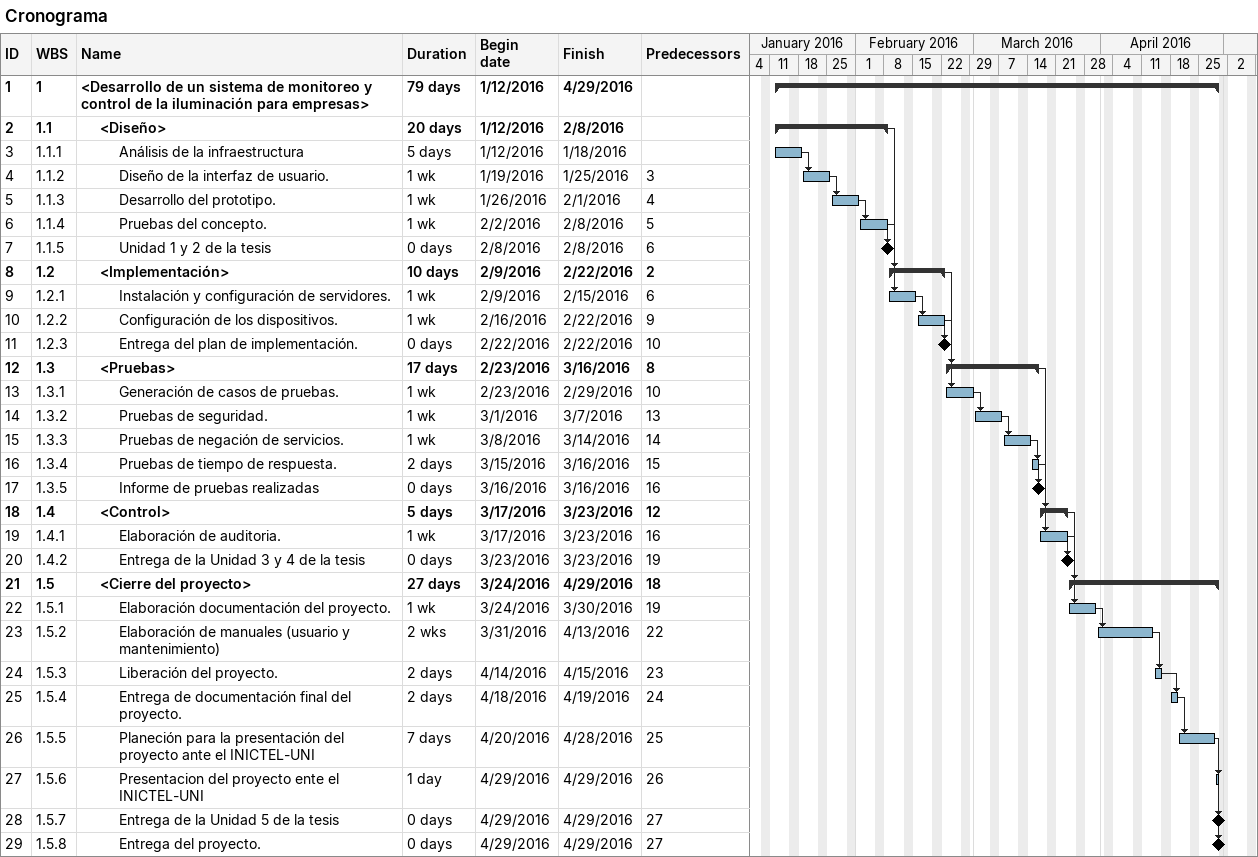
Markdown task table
Cronograma

| ID | WBS | Task | Duration | Start | Finish | Predecessors |
|---|---|---|---|---|---|---|
| 1 | 1 | **<Desarrollo de un sistema de monitoreo y control de la iluminación para empresas>** | 79d | 2016-01-12 | 2016-04-29 |  |
| 2 | 1.1 | **<Diseño>** | 20d | 2016-01-12 | 2016-02-08 |  |
| 3 | 1.1.1 | Análisis de la infraestructura | 5d | 2016-01-12 | 2016-01-18 |  |
| 4 | 1.1.2 | Diseño de la interfaz de usuario. | 1w | 2016-01-19 | 2016-01-25 | 3 |
| 5 | 1.1.3 | Desarrollo del prototipo. | 1w | 2016-01-26 | 2016-02-01 | 4 |
| 6 | 1.1.4 | Pruebas del concepto. | 1w | 2016-02-02 | 2016-02-08 | 5 |
| 7 | 1.1.5 | Unidad 1 y 2 de la tesis | 0d | 2016-02-08 | 2016-02-08 | 6 |
| 8 | 1.2 | **<Implementación>** | 10d | 2016-02-09 | 2016-02-22 | 2 |
| 9 | 1.2.1 | Instalación y configuración de servidores. | 1w | 2016-02-09 | 2016-02-15 | 6 |
| 10 | 1.2.2 | Configuración de los dispositivos. | 1w | 2016-02-16 | 2016-02-22 | 9 |
| 11 | 1.2.3 | Entrega del plan de implementación. | 0d | 2016-02-22 | 2016-02-22 | 10 |
| 12 | 1.3 | **<Pruebas>** | 17d | 2016-02-23 | 2016-03-16 | 8 |
| 13 | 1.3.1 | Generación de casos de pruebas. | 1w | 2016-02-23 | 2016-02-29 | 10 |
| 14 | 1.3.2 | Pruebas de seguridad. | 1w | 2016-03-01 | 2016-03-07 | 13 |
| 15 | 1.3.3 | Pruebas de negación de servicios. | 1w | 2016-03-08 | 2016-03-14 | 14 |
| 16 | 1.3.4 | Pruebas de tiempo de respuesta. | 2d | 2016-03-15 | 2016-03-16 | 15 |
| 17 | 1.3.5 | Informe de pruebas realizadas | 0d | 2016-03-16 | 2016-03-16 | 16 |
| 18 | 1.4 | **<Control>** | 5d | 2016-03-17 | 2016-03-23 | 12 |
| 19 | 1.4.1 | Elaboración de auditoria. | 1w | 2016-03-17 | 2016-03-23 | 16 |
| 20 | 1.4.2 | Entrega de la Unidad 3 y 4 de la tesis | 0d | 2016-03-23 | 2016-03-23 | 19 |
| 21 | 1.5 | **<Cierre del proyecto>** | 27d | 2016-03-24 | 2016-04-29 | 18 |
| 22 | 1.5.1 | Elaboración documentación del proyecto. | 1w | 2016-03-24 | 2016-03-30 | 19 |
| 23 | 1.5.2 | Elaboración de manuales (usuario y mantenimiento) | 2w | 2016-03-31 | 2016-04-13 | 22 |
| 24 | 1.5.3 | Liberación del proyecto. | 2d | 2016-04-14 | 2016-04-15 | 23 |
| 25 | 1.5.4 | Entrega de documentación final del proyecto. | 2d | 2016-04-18 | 2016-04-19 | 24 |
| 26 | 1.5.5 | Planeción para la presentación del proyecto ante el INICTEL-UNI | 7d | 2016-04-20 | 2016-04-28 | 25 |
| 27 | 1.5.6 | Presentacion del proyecto ente el INICTEL-UNI | 1d | 2016-04-29 | 2016-04-29 | 26 |
| 28 | 1.5.7 | Entrega de la Unidad 5 de la tesis | 0d | 2016-04-29 | 2016-04-29 | 27 |
| 29 | 1.5.8 | Entrega del proyecto. | 0d | 2016-04-29 | 2016-04-29 | 27 |
